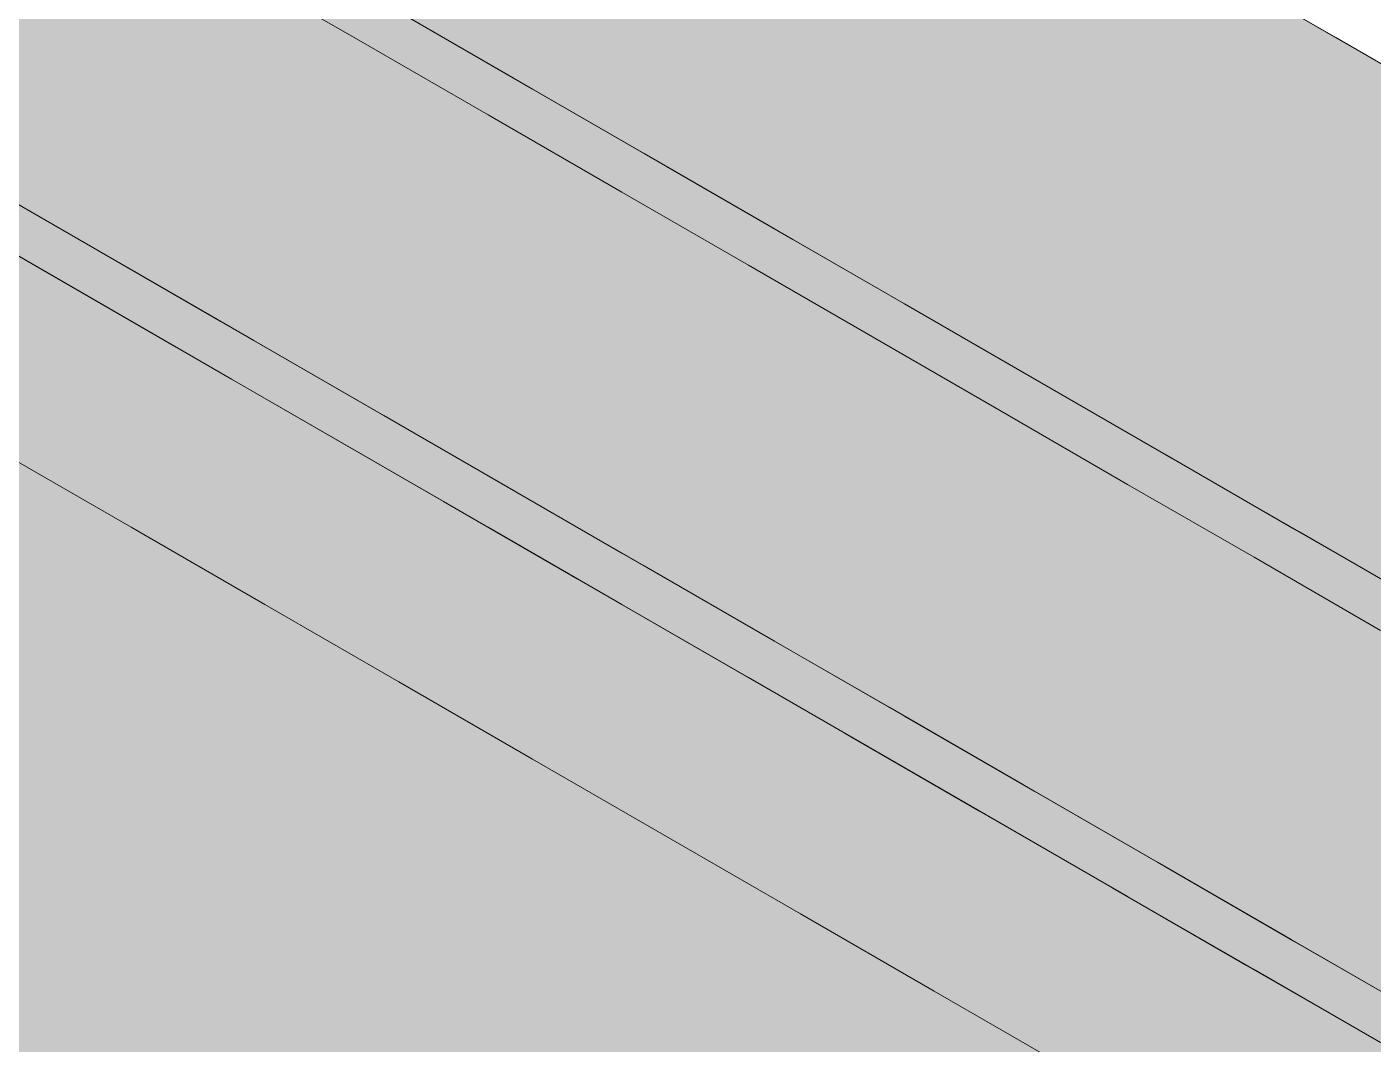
# Model space of a CAD drawing. Header units: metres. Extents: x 349122 to 349453, y 9281252 to 9281971.
# Drawn here: x 349264.2968 to 349264.558, y 9281656.6847 to 9281656.8821 of the extents above; entities that cross this region are included whole.
import ezdxf

# ---------------------------------------------------------------- set-up
doc = ezdxf.new("R2010")
doc.units = ezdxf.units.M
doc.header["$LTSCALE"] = 0.25
doc.layers.add('ISO-3D', color=7, linetype='CONTINUOUS', lineweight=13)
doc.layers.add('ISO-3D-ARISTAS', color=250, linetype='CONTINUOUS', lineweight=13)

msp = doc.modelspace()

# ---------------------------------------------------------------- linework, layer by layer
at = {"layer": 'ISO-3D', "true_color": 0x9e9d98}
for points in [[(349264.32686, 9281656.88034), (349264.30212, 9281656.89462), (349264.32686, 9281656.90929), (349264.30212, 9281656.92357)], [(349264.42088, 9281656.875), (349264.3949, 9281656.89), (349264.42088, 9281656.90167), (349264.3949, 9281656.91667)], [(349264.34078, 9281656.87458), (349264.31552, 9281656.88917), (349264.34078, 9281656.90125), (349264.31552, 9281656.91583)], [(349264.47285, 9281656.87167), (349264.44687, 9281656.88667), (349264.47285, 9281656.89833), (349264.44687, 9281656.91333)], [(349264.30212, 9281656.86568), (349264.27737, 9281656.87996), (349264.30212, 9281656.89462), (349264.27737, 9281656.90891)], [(349264.3516, 9281656.86605), (349264.32686, 9281656.88034), (349264.3516, 9281656.895), (349264.32686, 9281656.90929)], [(349264.52481, 9281656.86833), (349264.49883, 9281656.88333), (349264.52481, 9281656.895), (349264.49883, 9281656.91)], [(349264.31552, 9281656.8625), (349264.29026, 9281656.87708), (349264.31552, 9281656.88917), (349264.29026, 9281656.90375)], [(349264.36604, 9281656.86), (349264.34078, 9281656.87458), (349264.36604, 9281656.88667), (349264.34078, 9281656.90125)], [(349264.3949, 9281656.87), (349264.37325, 9281656.8825), (349264.3949, 9281656.89), (349264.37325, 9281656.9025)], [(349264.44687, 9281656.86), (349264.42088, 9281656.875), (349264.44687, 9281656.88667), (349264.42088, 9281656.90167)], [(349264.49883, 9281656.85667), (349264.47285, 9281656.87167), (349264.49883, 9281656.88333), (349264.47285, 9281656.89833)], [(349264.32686, 9281656.85139), (349264.30212, 9281656.86568), (349264.32686, 9281656.88034), (349264.30212, 9281656.89462)], [(349264.37325, 9281656.85355), (349264.3516, 9281656.86605), (349264.37325, 9281656.8825), (349264.3516, 9281656.895)], [(349264.55079, 9281656.85333), (349264.52481, 9281656.86833), (349264.55079, 9281656.88), (349264.52481, 9281656.895)], [(349264.34078, 9281656.84792), (349264.31552, 9281656.8625), (349264.34078, 9281656.87458), (349264.31552, 9281656.88917)], [(349264.42088, 9281656.855), (349264.3949, 9281656.87), (349264.42088, 9281656.875), (349264.3949, 9281656.89)], [(349264.3913, 9281656.84542), (349264.36604, 9281656.86), (349264.3913, 9281656.87208), (349264.36604, 9281656.88667)], [(349264.47285, 9281656.845), (349264.44687, 9281656.86), (349264.47285, 9281656.87167), (349264.44687, 9281656.88667)], [(349264.52481, 9281656.84167), (349264.49883, 9281656.85667), (349264.52481, 9281656.86833), (349264.49883, 9281656.88333)], [(349264.30212, 9281656.83673), (349264.27737, 9281656.85102), (349264.30212, 9281656.86568), (349264.27737, 9281656.87996)], [(349264.3516, 9281656.83711), (349264.32686, 9281656.85139), (349264.3516, 9281656.86605), (349264.32686, 9281656.88034)], [(349264.3949, 9281656.84105), (349264.37325, 9281656.85355), (349264.3949, 9281656.87), (349264.37325, 9281656.8825)], [(349264.57677, 9281656.83833), (349264.55079, 9281656.85333), (349264.57677, 9281656.865), (349264.55079, 9281656.88)], [(349264.31552, 9281656.83583), (349264.29026, 9281656.85042), (349264.31552, 9281656.8625), (349264.29026, 9281656.87708)], [(349264.44687, 9281656.84), (349264.42088, 9281656.855), (349264.44687, 9281656.86), (349264.42088, 9281656.875)], [(349264.36604, 9281656.83333), (349264.34078, 9281656.84792), (349264.36604, 9281656.86), (349264.34078, 9281656.87458)], [(349264.41655, 9281656.83083), (349264.3913, 9281656.84542), (349264.41655, 9281656.8575), (349264.3913, 9281656.87208)], [(349264.42088, 9281656.82605), (349264.3949, 9281656.84105), (349264.42088, 9281656.855), (349264.3949, 9281656.87)], [(349264.49883, 9281656.83), (349264.47285, 9281656.845), (349264.49883, 9281656.85667), (349264.47285, 9281656.87167)], [(349264.55079, 9281656.82667), (349264.52481, 9281656.84167), (349264.55079, 9281656.85333), (349264.52481, 9281656.86833)], [(349264.32686, 9281656.82244), (349264.30212, 9281656.83673), (349264.32686, 9281656.85139), (349264.30212, 9281656.86568)], [(349264.37325, 9281656.82461), (349264.3516, 9281656.83711), (349264.37325, 9281656.85355), (349264.3516, 9281656.86605)], [(349264.34078, 9281656.82125), (349264.31552, 9281656.83583), (349264.34078, 9281656.84792), (349264.31552, 9281656.8625)], [(349264.3913, 9281656.81875), (349264.36604, 9281656.83333), (349264.3913, 9281656.84542), (349264.36604, 9281656.86)], [(349264.47285, 9281656.825), (349264.44687, 9281656.84), (349264.47285, 9281656.845), (349264.44687, 9281656.86)], [(349264.44181, 9281656.81625), (349264.41655, 9281656.83083), (349264.44181, 9281656.84292), (349264.41655, 9281656.8575)], [(349264.52481, 9281656.815), (349264.49883, 9281656.83), (349264.52481, 9281656.84167), (349264.49883, 9281656.85667)], [(349264.44687, 9281656.81105), (349264.42088, 9281656.82605), (349264.44687, 9281656.84), (349264.42088, 9281656.855)], [(349264.3516, 9281656.80816), (349264.32686, 9281656.82244), (349264.3516, 9281656.83711), (349264.32686, 9281656.85139)], [(349264.3949, 9281656.81211), (349264.37325, 9281656.82461), (349264.3949, 9281656.84105), (349264.37325, 9281656.85355)], [(349264.57677, 9281656.81167), (349264.55079, 9281656.82667), (349264.57677, 9281656.83833), (349264.55079, 9281656.85333)], [(349264.30212, 9281656.80778), (349264.27737, 9281656.82207), (349264.30212, 9281656.83673), (349264.27737, 9281656.85102)], [(349264.36604, 9281656.80667), (349264.34078, 9281656.82125), (349264.36604, 9281656.83333), (349264.34078, 9281656.84792)], [(349264.41655, 9281656.80417), (349264.3913, 9281656.81875), (349264.41655, 9281656.83083), (349264.3913, 9281656.84542)], [(349264.49883, 9281656.81), (349264.47285, 9281656.825), (349264.49883, 9281656.83), (349264.47285, 9281656.845)], [(349264.42088, 9281656.79711), (349264.3949, 9281656.81211), (349264.42088, 9281656.82605), (349264.3949, 9281656.84105)], [(349264.46707, 9281656.80167), (349264.44181, 9281656.81625), (349264.46707, 9281656.82833), (349264.44181, 9281656.84292)], [(349264.55079, 9281656.8), (349264.52481, 9281656.815), (349264.55079, 9281656.82667), (349264.52481, 9281656.84167)], [(349264.47285, 9281656.79605), (349264.44687, 9281656.81105), (349264.47285, 9281656.825), (349264.44687, 9281656.84)], [(349264.32686, 9281656.7935), (349264.30212, 9281656.80778), (349264.32686, 9281656.82244), (349264.30212, 9281656.83673)], [(349264.37325, 9281656.79566), (349264.3516, 9281656.80816), (349264.37325, 9281656.82461), (349264.3516, 9281656.83711)], [(349264.3913, 9281656.79208), (349264.36604, 9281656.80667), (349264.3913, 9281656.81875), (349264.36604, 9281656.83333)], [(349264.44181, 9281656.78958), (349264.41655, 9281656.80417), (349264.44181, 9281656.81625), (349264.41655, 9281656.83083)], [(349264.49233, 9281656.78708), (349264.46707, 9281656.80167), (349264.49233, 9281656.81375), (349264.46707, 9281656.82833)], [(349264.52481, 9281656.795), (349264.49883, 9281656.81), (349264.52481, 9281656.815), (349264.49883, 9281656.83)], [(349264.44687, 9281656.78211), (349264.42088, 9281656.79711), (349264.44687, 9281656.81105), (349264.42088, 9281656.82605)], [(349264.57677, 9281656.785), (349264.55079, 9281656.8), (349264.57677, 9281656.81167), (349264.55079, 9281656.82667)], [(349264.3516, 9281656.77921), (349264.32686, 9281656.7935), (349264.3516, 9281656.80816), (349264.32686, 9281656.82244)], [(349264.3949, 9281656.78316), (349264.37325, 9281656.79566), (349264.3949, 9281656.81211), (349264.37325, 9281656.82461)], [(349264.49883, 9281656.78105), (349264.47285, 9281656.79605), (349264.49883, 9281656.81), (349264.47285, 9281656.825)], [(349264.30212, 9281656.77883), (349264.27737, 9281656.79312), (349264.30212, 9281656.80778), (349264.27737, 9281656.82207)], [(349264.41655, 9281656.7775), (349264.3913, 9281656.79208), (349264.41655, 9281656.80417), (349264.3913, 9281656.81875)], [(349264.46707, 9281656.775), (349264.44181, 9281656.78958), (349264.46707, 9281656.80167), (349264.44181, 9281656.81625)], [(349264.55079, 9281656.78), (349264.52481, 9281656.795), (349264.55079, 9281656.8), (349264.52481, 9281656.815)], [(349264.42088, 9281656.76816), (349264.3949, 9281656.78316), (349264.42088, 9281656.79711), (349264.3949, 9281656.81211)], [(349264.51759, 9281656.7725), (349264.49233, 9281656.78708), (349264.51759, 9281656.79917), (349264.49233, 9281656.81375)], [(349264.47285, 9281656.76711), (349264.44687, 9281656.78211), (349264.47285, 9281656.79605), (349264.44687, 9281656.81105)], [(349264.52481, 9281656.76605), (349264.49883, 9281656.78105), (349264.52481, 9281656.795), (349264.49883, 9281656.81)], [(349264.32686, 9281656.76455), (349264.30212, 9281656.77883), (349264.32686, 9281656.7935), (349264.30212, 9281656.80778)], [(349264.37325, 9281656.76671), (349264.3516, 9281656.77921), (349264.37325, 9281656.79566), (349264.3516, 9281656.80816)], [(349264.44181, 9281656.76292), (349264.41655, 9281656.7775), (349264.44181, 9281656.78958), (349264.41655, 9281656.80417)], [(349264.49233, 9281656.76042), (349264.46707, 9281656.775), (349264.49233, 9281656.78708), (349264.46707, 9281656.80167)], [(349264.31696, 9281656.765), (349264.29098, 9281656.78), (349264.31696, 9281656.785), (349264.29098, 9281656.8)], [(349264.54285, 9281656.75792), (349264.51759, 9281656.7725), (349264.54285, 9281656.78458), (349264.51759, 9281656.79917)], [(349264.57677, 9281656.765), (349264.55079, 9281656.78), (349264.57677, 9281656.785), (349264.55079, 9281656.8)], [(349264.44687, 9281656.75316), (349264.42088, 9281656.76816), (349264.44687, 9281656.78211), (349264.42088, 9281656.79711)], [(349264.3949, 9281656.75421), (349264.37325, 9281656.76671), (349264.3949, 9281656.78316), (349264.37325, 9281656.79566)], [(349264.49883, 9281656.75211), (349264.47285, 9281656.76711), (349264.49883, 9281656.78105), (349264.47285, 9281656.79605)], [(349264.55079, 9281656.75105), (349264.52481, 9281656.76605), (349264.55079, 9281656.78), (349264.52481, 9281656.795)], [(349264.30212, 9281656.74989), (349264.27737, 9281656.76417), (349264.30212, 9281656.77883), (349264.27737, 9281656.79312)], [(349264.3516, 9281656.75026), (349264.32686, 9281656.76455), (349264.3516, 9281656.77921), (349264.32686, 9281656.7935)], [(349264.46707, 9281656.74833), (349264.44181, 9281656.76292), (349264.46707, 9281656.775), (349264.44181, 9281656.78958)], [(349264.51759, 9281656.74583), (349264.49233, 9281656.76042), (349264.51759, 9281656.7725), (349264.49233, 9281656.78708)], [(349264.34294, 9281656.75), (349264.31696, 9281656.765), (349264.34294, 9281656.77), (349264.31696, 9281656.785)], [(349264.56811, 9281656.74333), (349264.54285, 9281656.75792), (349264.56811, 9281656.77), (349264.54285, 9281656.78458)], [(349264.42088, 9281656.73921), (349264.3949, 9281656.75421), (349264.42088, 9281656.76816), (349264.3949, 9281656.78316)], [(349264.47285, 9281656.73816), (349264.44687, 9281656.75316), (349264.47285, 9281656.76711), (349264.44687, 9281656.78211)], [(349264.52481, 9281656.73711), (349264.49883, 9281656.75211), (349264.52481, 9281656.76605), (349264.49883, 9281656.78105)], [(349264.31696, 9281656.74), (349264.29098, 9281656.755), (349264.31696, 9281656.765), (349264.29098, 9281656.78)], [(349264.32686, 9281656.7356), (349264.30212, 9281656.74989), (349264.32686, 9281656.76455), (349264.30212, 9281656.77883)], [(349264.37325, 9281656.73776), (349264.3516, 9281656.75026), (349264.37325, 9281656.76671), (349264.3516, 9281656.77921)], [(349264.57677, 9281656.73605), (349264.55079, 9281656.75105), (349264.57677, 9281656.765), (349264.55079, 9281656.78)], [(349264.49233, 9281656.73375), (349264.46707, 9281656.74833), (349264.49233, 9281656.76042), (349264.46707, 9281656.775)], [(349264.54285, 9281656.73125), (349264.51759, 9281656.74583), (349264.54285, 9281656.75792), (349264.51759, 9281656.7725)], [(349264.36892, 9281656.735), (349264.34294, 9281656.75), (349264.36892, 9281656.755), (349264.34294, 9281656.77)], [(349264.44687, 9281656.72421), (349264.42088, 9281656.73921), (349264.44687, 9281656.75316), (349264.42088, 9281656.76816)], [(349264.34294, 9281656.725), (349264.31696, 9281656.74), (349264.34294, 9281656.75), (349264.31696, 9281656.765)], [(349264.3949, 9281656.72526), (349264.37325, 9281656.73776), (349264.3949, 9281656.75421), (349264.37325, 9281656.76671)], [(349264.49883, 9281656.72316), (349264.47285, 9281656.73816), (349264.49883, 9281656.75211), (349264.47285, 9281656.76711)], [(349264.55079, 9281656.72211), (349264.52481, 9281656.73711), (349264.55079, 9281656.75105), (349264.52481, 9281656.76605)], [(349264.30212, 9281656.72094), (349264.27737, 9281656.73523), (349264.30212, 9281656.74989), (349264.27737, 9281656.76417)], [(349264.3516, 9281656.72132), (349264.32686, 9281656.7356), (349264.3516, 9281656.75026), (349264.32686, 9281656.76455)], [(349264.51759, 9281656.71917), (349264.49233, 9281656.73375), (349264.51759, 9281656.74583), (349264.49233, 9281656.76042)], [(349264.56811, 9281656.71667), (349264.54285, 9281656.73125), (349264.56811, 9281656.74333), (349264.54285, 9281656.75792)], [(349264.31696, 9281656.715), (349264.29098, 9281656.73), (349264.31696, 9281656.74), (349264.29098, 9281656.755)], [(349264.3949, 9281656.72), (349264.36892, 9281656.735), (349264.3949, 9281656.74), (349264.36892, 9281656.755)], [(349264.42088, 9281656.71026), (349264.3949, 9281656.72526), (349264.42088, 9281656.73921), (349264.3949, 9281656.75421)], [(349264.47285, 9281656.70921), (349264.44687, 9281656.72421), (349264.47285, 9281656.73816), (349264.44687, 9281656.75316)], [(349264.52481, 9281656.70816), (349264.49883, 9281656.72316), (349264.52481, 9281656.73711), (349264.49883, 9281656.75211)], [(349264.32686, 9281656.70665), (349264.30212, 9281656.72094), (349264.32686, 9281656.7356), (349264.30212, 9281656.74989)], [(349264.36892, 9281656.71), (349264.34294, 9281656.725), (349264.36892, 9281656.735), (349264.34294, 9281656.75)], [(349264.37325, 9281656.70882), (349264.3516, 9281656.72132), (349264.37325, 9281656.73776), (349264.3516, 9281656.75026)], [(349264.57677, 9281656.70711), (349264.55079, 9281656.72211), (349264.57677, 9281656.73605), (349264.55079, 9281656.75105)], [(349264.54285, 9281656.70458), (349264.51759, 9281656.71917), (349264.54285, 9281656.73125), (349264.51759, 9281656.74583)], [(349264.34294, 9281656.7), (349264.31696, 9281656.715), (349264.34294, 9281656.725), (349264.31696, 9281656.74)], [(349264.42088, 9281656.705), (349264.3949, 9281656.72), (349264.42088, 9281656.725), (349264.3949, 9281656.74)], [(349264.44687, 9281656.69526), (349264.42088, 9281656.71026), (349264.44687, 9281656.72421), (349264.42088, 9281656.73921)], [(349264.3949, 9281656.69632), (349264.37325, 9281656.70882), (349264.3949, 9281656.72526), (349264.37325, 9281656.73776)], [(349264.49883, 9281656.69421), (349264.47285, 9281656.70921), (349264.49883, 9281656.72316), (349264.47285, 9281656.73816)], [(349264.55079, 9281656.69316), (349264.52481, 9281656.70816), (349264.55079, 9281656.72211), (349264.52481, 9281656.73711)], [(349264.30212, 9281656.69199), (349264.27737, 9281656.70628), (349264.30212, 9281656.72094), (349264.27737, 9281656.73523)], [(349264.3516, 9281656.69237), (349264.32686, 9281656.70665), (349264.3516, 9281656.72132), (349264.32686, 9281656.7356)], [(349264.3949, 9281656.695), (349264.36892, 9281656.71), (349264.3949, 9281656.72), (349264.36892, 9281656.735)], [(349264.56811, 9281656.69), (349264.54285, 9281656.70458), (349264.56811, 9281656.71667), (349264.54285, 9281656.73125)], [(349264.31696, 9281656.69), (349264.29098, 9281656.705), (349264.31696, 9281656.715), (349264.29098, 9281656.73)], [(349264.36892, 9281656.685), (349264.34294, 9281656.7), (349264.36892, 9281656.71), (349264.34294, 9281656.725)], [(349264.42088, 9281656.68132), (349264.3949, 9281656.69632), (349264.42088, 9281656.71026), (349264.3949, 9281656.72526)], [(349264.44687, 9281656.69), (349264.42088, 9281656.705), (349264.44687, 9281656.71), (349264.42088, 9281656.725)], [(349264.47285, 9281656.68026), (349264.44687, 9281656.69526), (349264.47285, 9281656.70921), (349264.44687, 9281656.72421)], [(349264.52481, 9281656.67921), (349264.49883, 9281656.69421), (349264.52481, 9281656.70816), (349264.49883, 9281656.72316)], [(349264.32686, 9281656.67771), (349264.30212, 9281656.69199), (349264.32686, 9281656.70665), (349264.30212, 9281656.72094)], [(349264.37325, 9281656.67987), (349264.3516, 9281656.69237), (349264.37325, 9281656.70882), (349264.3516, 9281656.72132)], [(349264.57677, 9281656.67816), (349264.55079, 9281656.69316), (349264.57677, 9281656.70711), (349264.55079, 9281656.72211)], [(349264.42088, 9281656.68), (349264.3949, 9281656.695), (349264.42088, 9281656.705), (349264.3949, 9281656.72)], [(349264.34294, 9281656.675), (349264.31696, 9281656.69), (349264.34294, 9281656.7), (349264.31696, 9281656.715)], [(349264.44687, 9281656.66632), (349264.42088, 9281656.68132), (349264.44687, 9281656.69526), (349264.42088, 9281656.71026)], [(349264.3949, 9281656.67), (349264.36892, 9281656.685), (349264.3949, 9281656.695), (349264.36892, 9281656.71)], [(349264.3949, 9281656.66737), (349264.37325, 9281656.67987), (349264.3949, 9281656.69632), (349264.37325, 9281656.70882)], [(349264.47285, 9281656.675), (349264.44687, 9281656.69), (349264.47285, 9281656.695), (349264.44687, 9281656.71)], [(349264.49883, 9281656.66526), (349264.47285, 9281656.68026), (349264.49883, 9281656.69421), (349264.47285, 9281656.70921)], [(349264.55079, 9281656.66421), (349264.52481, 9281656.67921), (349264.55079, 9281656.69316), (349264.52481, 9281656.70816)], [(349264.30212, 9281656.66305), (349264.27737, 9281656.67733), (349264.30212, 9281656.69199), (349264.27737, 9281656.70628)], [(349264.31696, 9281656.665), (349264.29098, 9281656.68), (349264.31696, 9281656.69), (349264.29098, 9281656.705)], [(349264.3516, 9281656.66342), (349264.32686, 9281656.67771), (349264.3516, 9281656.69237), (349264.32686, 9281656.70665)], [(349264.44687, 9281656.665), (349264.42088, 9281656.68), (349264.44687, 9281656.69), (349264.42088, 9281656.705)], [(349264.36892, 9281656.66), (349264.34294, 9281656.675), (349264.36892, 9281656.685), (349264.34294, 9281656.7)], [(349264.42088, 9281656.65237), (349264.3949, 9281656.66737), (349264.42088, 9281656.68132), (349264.3949, 9281656.69632)], [(349264.42088, 9281656.655), (349264.3949, 9281656.67), (349264.42088, 9281656.68), (349264.3949, 9281656.695)], [(349264.47285, 9281656.65132), (349264.44687, 9281656.66632), (349264.47285, 9281656.68026), (349264.44687, 9281656.69526)], [(349264.49883, 9281656.66), (349264.47285, 9281656.675), (349264.49883, 9281656.68), (349264.47285, 9281656.695)], [(349264.32686, 9281656.64876), (349264.30212, 9281656.66305), (349264.32686, 9281656.67771), (349264.30212, 9281656.69199)], [(349264.37325, 9281656.65092), (349264.3516, 9281656.66342), (349264.37325, 9281656.67987), (349264.3516, 9281656.69237)], [(349264.52481, 9281656.65026), (349264.49883, 9281656.66526), (349264.52481, 9281656.67921), (349264.49883, 9281656.69421)], [(349264.57677, 9281656.64921), (349264.55079, 9281656.66421), (349264.57677, 9281656.67816), (349264.55079, 9281656.69316)], [(349264.34294, 9281656.65), (349264.31696, 9281656.665), (349264.34294, 9281656.675), (349264.31696, 9281656.69)], [(349264.47285, 9281656.65), (349264.44687, 9281656.665), (349264.47285, 9281656.675), (349264.44687, 9281656.69)], [(349264.3949, 9281656.645), (349264.36892, 9281656.66), (349264.3949, 9281656.67), (349264.36892, 9281656.685)]]:
    msp.add_solid(points, dxfattribs=at)
at = {"layer": 'ISO-3D', "true_color": 0x8e8d88}
for points in [[(349264.31263, 9281656.8775), (349264.28882, 9281656.89125), (349264.31263, 9281656.9075), (349264.28882, 9281656.92125)], [(349264.33645, 9281656.86375), (349264.31263, 9281656.8775), (349264.33645, 9281656.89375), (349264.31263, 9281656.9075)], [(349264.36026, 9281656.85), (349264.33645, 9281656.86375), (349264.36026, 9281656.88), (349264.33645, 9281656.89375)], [(349264.31263, 9281656.8525), (349264.28882, 9281656.86625), (349264.31263, 9281656.8775), (349264.28882, 9281656.89125)], [(349264.38624, 9281656.835), (349264.36026, 9281656.85), (349264.38624, 9281656.865), (349264.36026, 9281656.88)], [(349264.33645, 9281656.83875), (349264.31263, 9281656.8525), (349264.33645, 9281656.86375), (349264.31263, 9281656.8775)], [(349264.31263, 9281656.8275), (349264.28882, 9281656.84125), (349264.31263, 9281656.8525), (349264.28882, 9281656.86625)], [(349264.41222, 9281656.82), (349264.38624, 9281656.835), (349264.41222, 9281656.85), (349264.38624, 9281656.865)], [(349264.36026, 9281656.825), (349264.33645, 9281656.83875), (349264.36026, 9281656.85), (349264.33645, 9281656.86375)], [(349264.33645, 9281656.81375), (349264.31263, 9281656.8275), (349264.33645, 9281656.83875), (349264.31263, 9281656.8525)], [(349264.38624, 9281656.81), (349264.36026, 9281656.825), (349264.38624, 9281656.835), (349264.36026, 9281656.85)], [(349264.43676, 9281656.80583), (349264.41222, 9281656.82), (349264.43676, 9281656.83583), (349264.41222, 9281656.85)], [(349264.36026, 9281656.8), (349264.33645, 9281656.81375), (349264.36026, 9281656.825), (349264.33645, 9281656.83875)], [(349264.4613, 9281656.79167), (349264.43676, 9281656.80583), (349264.4613, 9281656.82167), (349264.43676, 9281656.83583)], [(349264.41222, 9281656.795), (349264.38624, 9281656.81), (349264.41222, 9281656.82), (349264.38624, 9281656.835)], [(349264.38624, 9281656.785), (349264.36026, 9281656.8), (349264.38624, 9281656.81), (349264.36026, 9281656.825)], [(349264.43676, 9281656.78083), (349264.41222, 9281656.795), (349264.43676, 9281656.80583), (349264.41222, 9281656.82)], [(349264.48584, 9281656.7775), (349264.4613, 9281656.79167), (349264.48584, 9281656.8075), (349264.4613, 9281656.82167)], [(349264.41222, 9281656.77), (349264.38624, 9281656.785), (349264.41222, 9281656.795), (349264.38624, 9281656.81)], [(349264.51037, 9281656.76333), (349264.48584, 9281656.7775), (349264.51037, 9281656.79333), (349264.48584, 9281656.8075)], [(349264.4613, 9281656.76667), (349264.43676, 9281656.78083), (349264.4613, 9281656.79167), (349264.43676, 9281656.80583)], [(349264.43676, 9281656.75583), (349264.41222, 9281656.77), (349264.43676, 9281656.78083), (349264.41222, 9281656.795)], [(349264.48584, 9281656.7525), (349264.4613, 9281656.76667), (349264.48584, 9281656.7775), (349264.4613, 9281656.79167)], [(349264.53491, 9281656.74917), (349264.51037, 9281656.76333), (349264.53491, 9281656.77917), (349264.51037, 9281656.79333)], [(349264.4613, 9281656.74167), (349264.43676, 9281656.75583), (349264.4613, 9281656.76667), (349264.43676, 9281656.78083)], [(349264.55945, 9281656.735), (349264.53491, 9281656.74917), (349264.55945, 9281656.765), (349264.53491, 9281656.77917)], [(349264.51037, 9281656.73833), (349264.48584, 9281656.7525), (349264.51037, 9281656.76333), (349264.48584, 9281656.7775)], [(349264.48584, 9281656.7275), (349264.4613, 9281656.74167), (349264.48584, 9281656.7525), (349264.4613, 9281656.76667)], [(349264.53491, 9281656.72417), (349264.51037, 9281656.73833), (349264.53491, 9281656.74917), (349264.51037, 9281656.76333)], [(349264.51037, 9281656.71333), (349264.48584, 9281656.7275), (349264.51037, 9281656.73833), (349264.48584, 9281656.7525)], [(349264.55945, 9281656.71), (349264.53491, 9281656.72417), (349264.55945, 9281656.735), (349264.53491, 9281656.74917)], [(349264.53491, 9281656.69917), (349264.51037, 9281656.71333), (349264.53491, 9281656.72417), (349264.51037, 9281656.73833)], [(349264.55945, 9281656.685), (349264.53491, 9281656.69917), (349264.55945, 9281656.71), (349264.53491, 9281656.72417)]]:
    msp.add_solid(points, dxfattribs=at)
at = {"layer": 'ISO-3D', "true_color": 0x9e9c96}
for points in [[(349264.33645, 9281656.89375), (349264.31287, 9281656.88014), (349264.31263, 9281656.9075), (349264.28906, 9281656.89389)], [(349264.31287, 9281656.88014), (349264.2893, 9281656.86653), (349264.28906, 9281656.89389), (349264.26548, 9281656.88028)], [(349264.36026, 9281656.88), (349264.33669, 9281656.86639), (349264.33645, 9281656.89375), (349264.31287, 9281656.88014)], [(349264.33669, 9281656.86639), (349264.31311, 9281656.85278), (349264.31287, 9281656.88014), (349264.2893, 9281656.86653)], [(349264.38624, 9281656.865), (349264.36267, 9281656.85139), (349264.36026, 9281656.88), (349264.33669, 9281656.86639)], [(349264.31311, 9281656.85278), (349264.28954, 9281656.83917), (349264.2893, 9281656.86653), (349264.26572, 9281656.85292)], [(349264.36267, 9281656.85139), (349264.33909, 9281656.83778), (349264.33669, 9281656.86639), (349264.31311, 9281656.85278)], [(349264.41222, 9281656.85), (349264.38865, 9281656.83639), (349264.38624, 9281656.865), (349264.36267, 9281656.85139)], [(349264.33909, 9281656.83778), (349264.31552, 9281656.82417), (349264.31311, 9281656.85278), (349264.28954, 9281656.83917)], [(349264.38865, 9281656.83639), (349264.36507, 9281656.82278), (349264.36267, 9281656.85139), (349264.33909, 9281656.83778)], [(349264.43676, 9281656.83583), (349264.41319, 9281656.82222), (349264.41222, 9281656.85), (349264.38865, 9281656.83639)], [(349264.31552, 9281656.82417), (349264.29194, 9281656.81056), (349264.28954, 9281656.83917), (349264.26596, 9281656.82556)], [(349264.36507, 9281656.82278), (349264.3415, 9281656.80917), (349264.33909, 9281656.83778), (349264.31552, 9281656.82417)], [(349264.41319, 9281656.82222), (349264.38961, 9281656.80861), (349264.38865, 9281656.83639), (349264.36507, 9281656.82278)], [(349264.4613, 9281656.82167), (349264.43772, 9281656.80806), (349264.43676, 9281656.83583), (349264.41319, 9281656.82222)], [(349264.3415, 9281656.80917), (349264.31792, 9281656.79556), (349264.31552, 9281656.82417), (349264.29194, 9281656.81056)], [(349264.38961, 9281656.80861), (349264.36604, 9281656.795), (349264.36507, 9281656.82278), (349264.3415, 9281656.80917)], [(349264.43772, 9281656.80806), (349264.41415, 9281656.79444), (349264.41319, 9281656.82222), (349264.38961, 9281656.80861)], [(349264.48584, 9281656.8075), (349264.46226, 9281656.79389), (349264.4613, 9281656.82167), (349264.43772, 9281656.80806)], [(349264.31792, 9281656.79556), (349264.29435, 9281656.78194), (349264.29194, 9281656.81056), (349264.26837, 9281656.79694)], [(349264.36604, 9281656.795), (349264.34246, 9281656.78139), (349264.3415, 9281656.80917), (349264.31792, 9281656.79556)], [(349264.41415, 9281656.79444), (349264.39057, 9281656.78083), (349264.38961, 9281656.80861), (349264.36604, 9281656.795)], [(349264.46226, 9281656.79389), (349264.43869, 9281656.78028), (349264.43772, 9281656.80806), (349264.41415, 9281656.79444)], [(349264.51037, 9281656.79333), (349264.4868, 9281656.77972), (349264.48584, 9281656.8075), (349264.46226, 9281656.79389)], [(349264.31696, 9281656.785), (349264.29098, 9281656.77), (349264.29098, 9281656.8), (349264.265, 9281656.785)], [(349264.34246, 9281656.78139), (349264.31889, 9281656.76778), (349264.31792, 9281656.79556), (349264.29435, 9281656.78194)], [(349264.39057, 9281656.78083), (349264.367, 9281656.76722), (349264.36604, 9281656.795), (349264.34246, 9281656.78139)], [(349264.43869, 9281656.78028), (349264.41511, 9281656.76667), (349264.41415, 9281656.79444), (349264.39057, 9281656.78083)], [(349264.4868, 9281656.77972), (349264.46322, 9281656.76611), (349264.46226, 9281656.79389), (349264.43869, 9281656.78028)], [(349264.53491, 9281656.77917), (349264.51134, 9281656.76556), (349264.51037, 9281656.79333), (349264.4868, 9281656.77972)], [(349264.34294, 9281656.77), (349264.31696, 9281656.755), (349264.31696, 9281656.785), (349264.29098, 9281656.77)], [(349264.31889, 9281656.76778), (349264.29531, 9281656.75417), (349264.29435, 9281656.78194), (349264.27077, 9281656.76833)], [(349264.367, 9281656.76722), (349264.34342, 9281656.75361), (349264.34246, 9281656.78139), (349264.31889, 9281656.76778)], [(349264.41511, 9281656.76667), (349264.39154, 9281656.75306), (349264.39057, 9281656.78083), (349264.367, 9281656.76722)], [(349264.46322, 9281656.76611), (349264.43965, 9281656.7525), (349264.43869, 9281656.78028), (349264.41511, 9281656.76667)], [(349264.51134, 9281656.76556), (349264.48776, 9281656.75194), (349264.4868, 9281656.77972), (349264.46322, 9281656.76611)], [(349264.55945, 9281656.765), (349264.53587, 9281656.75139), (349264.53491, 9281656.77917), (349264.51134, 9281656.76556)], [(349264.31696, 9281656.755), (349264.29098, 9281656.74), (349264.29098, 9281656.77), (349264.265, 9281656.755)], [(349264.34342, 9281656.75361), (349264.31985, 9281656.74), (349264.31889, 9281656.76778), (349264.29531, 9281656.75417)], [(349264.36892, 9281656.755), (349264.34294, 9281656.74), (349264.34294, 9281656.77), (349264.31696, 9281656.755)], [(349264.39154, 9281656.75306), (349264.36796, 9281656.73944), (349264.367, 9281656.76722), (349264.34342, 9281656.75361)], [(349264.43965, 9281656.7525), (349264.41607, 9281656.73889), (349264.41511, 9281656.76667), (349264.39154, 9281656.75306)], [(349264.48776, 9281656.75194), (349264.46419, 9281656.73833), (349264.46322, 9281656.76611), (349264.43965, 9281656.7525)], [(349264.53587, 9281656.75139), (349264.5123, 9281656.73778), (349264.51134, 9281656.76556), (349264.48776, 9281656.75194)], [(349264.58399, 9281656.75083), (349264.56041, 9281656.73722), (349264.55945, 9281656.765), (349264.53587, 9281656.75139)], [(349264.34294, 9281656.74), (349264.31696, 9281656.725), (349264.31696, 9281656.755), (349264.29098, 9281656.74)], [(349264.3949, 9281656.74), (349264.36892, 9281656.725), (349264.36892, 9281656.755), (349264.34294, 9281656.74)], [(349264.31985, 9281656.74), (349264.29627, 9281656.72639), (349264.29531, 9281656.75417), (349264.27174, 9281656.74056)], [(349264.36796, 9281656.73944), (349264.34439, 9281656.72583), (349264.34342, 9281656.75361), (349264.31985, 9281656.74)], [(349264.41607, 9281656.73889), (349264.3925, 9281656.72528), (349264.39154, 9281656.75306), (349264.36796, 9281656.73944)], [(349264.46419, 9281656.73833), (349264.44061, 9281656.72472), (349264.43965, 9281656.7525), (349264.41607, 9281656.73889)], [(349264.5123, 9281656.73778), (349264.48872, 9281656.72417), (349264.48776, 9281656.75194), (349264.46419, 9281656.73833)], [(349264.56041, 9281656.73722), (349264.53684, 9281656.72361), (349264.53587, 9281656.75139), (349264.5123, 9281656.73778)], [(349264.31696, 9281656.725), (349264.29098, 9281656.71), (349264.29098, 9281656.74), (349264.265, 9281656.725)], [(349264.34439, 9281656.72583), (349264.32081, 9281656.71222), (349264.31985, 9281656.74), (349264.29627, 9281656.72639)], [(349264.36892, 9281656.725), (349264.34294, 9281656.71), (349264.34294, 9281656.74), (349264.31696, 9281656.725)], [(349264.3925, 9281656.72528), (349264.36892, 9281656.71167), (349264.36796, 9281656.73944), (349264.34439, 9281656.72583)], [(349264.42088, 9281656.725), (349264.3949, 9281656.71), (349264.3949, 9281656.74), (349264.36892, 9281656.725)], [(349264.44061, 9281656.72472), (349264.41704, 9281656.71111), (349264.41607, 9281656.73889), (349264.3925, 9281656.72528)], [(349264.48872, 9281656.72417), (349264.46515, 9281656.71056), (349264.46419, 9281656.73833), (349264.44061, 9281656.72472)], [(349264.53684, 9281656.72361), (349264.51326, 9281656.71), (349264.5123, 9281656.73778), (349264.48872, 9281656.72417)], [(349264.58495, 9281656.72306), (349264.56137, 9281656.70944), (349264.56041, 9281656.73722), (349264.53684, 9281656.72361)], [(349264.32081, 9281656.71222), (349264.29724, 9281656.69861), (349264.29627, 9281656.72639), (349264.2727, 9281656.71278)], [(349264.36892, 9281656.71167), (349264.34535, 9281656.69806), (349264.34439, 9281656.72583), (349264.32081, 9281656.71222)], [(349264.34294, 9281656.71), (349264.31696, 9281656.695), (349264.31696, 9281656.725), (349264.29098, 9281656.71)], [(349264.3949, 9281656.71), (349264.36892, 9281656.695), (349264.36892, 9281656.725), (349264.34294, 9281656.71)], [(349264.41704, 9281656.71111), (349264.39346, 9281656.6975), (349264.3925, 9281656.72528), (349264.36892, 9281656.71167)], [(349264.44687, 9281656.71), (349264.42088, 9281656.695), (349264.42088, 9281656.725), (349264.3949, 9281656.71)], [(349264.46515, 9281656.71056), (349264.44157, 9281656.69694), (349264.44061, 9281656.72472), (349264.41704, 9281656.71111)], [(349264.51326, 9281656.71), (349264.48969, 9281656.69639), (349264.48872, 9281656.72417), (349264.46515, 9281656.71056)], [(349264.56137, 9281656.70944), (349264.5378, 9281656.69583), (349264.53684, 9281656.72361), (349264.51326, 9281656.71)], [(349264.29724, 9281656.69861), (349264.27366, 9281656.685), (349264.2727, 9281656.71278), (349264.24912, 9281656.69917)], [(349264.34535, 9281656.69806), (349264.32177, 9281656.68444), (349264.32081, 9281656.71222), (349264.29724, 9281656.69861)], [(349264.39346, 9281656.6975), (349264.36989, 9281656.68389), (349264.36892, 9281656.71167), (349264.34535, 9281656.69806)], [(349264.44157, 9281656.69694), (349264.418, 9281656.68333), (349264.41704, 9281656.71111), (349264.39346, 9281656.6975)], [(349264.48969, 9281656.69639), (349264.46611, 9281656.68278), (349264.46515, 9281656.71056), (349264.44157, 9281656.69694)], [(349264.31696, 9281656.695), (349264.29098, 9281656.68), (349264.29098, 9281656.71), (349264.265, 9281656.695)], [(349264.36892, 9281656.695), (349264.34294, 9281656.68), (349264.34294, 9281656.71), (349264.31696, 9281656.695)], [(349264.42088, 9281656.695), (349264.3949, 9281656.68), (349264.3949, 9281656.71), (349264.36892, 9281656.695)], [(349264.47285, 9281656.695), (349264.44687, 9281656.68), (349264.44687, 9281656.71), (349264.42088, 9281656.695)], [(349264.5378, 9281656.69583), (349264.51422, 9281656.68222), (349264.51326, 9281656.71), (349264.48969, 9281656.69639)], [(349264.58591, 9281656.69528), (349264.56234, 9281656.68167), (349264.56137, 9281656.70944), (349264.5378, 9281656.69583)], [(349264.32177, 9281656.68444), (349264.2982, 9281656.67083), (349264.29724, 9281656.69861), (349264.27366, 9281656.685)], [(349264.36989, 9281656.68389), (349264.34631, 9281656.67028), (349264.34535, 9281656.69806), (349264.32177, 9281656.68444)], [(349264.418, 9281656.68333), (349264.39442, 9281656.66972), (349264.39346, 9281656.6975), (349264.36989, 9281656.68389)], [(349264.34294, 9281656.68), (349264.31696, 9281656.665), (349264.31696, 9281656.695), (349264.29098, 9281656.68)], [(349264.3949, 9281656.68), (349264.36892, 9281656.665), (349264.36892, 9281656.695), (349264.34294, 9281656.68)], [(349264.44687, 9281656.68), (349264.42088, 9281656.665), (349264.42088, 9281656.695), (349264.3949, 9281656.68)], [(349264.46611, 9281656.68278), (349264.44254, 9281656.66917), (349264.44157, 9281656.69694), (349264.418, 9281656.68333)], [(349264.49883, 9281656.68), (349264.47285, 9281656.665), (349264.47285, 9281656.695), (349264.44687, 9281656.68)], [(349264.51422, 9281656.68222), (349264.49065, 9281656.66861), (349264.48969, 9281656.69639), (349264.46611, 9281656.68278)], [(349264.56234, 9281656.68167), (349264.53876, 9281656.66806), (349264.5378, 9281656.69583), (349264.51422, 9281656.68222)], [(349264.2982, 9281656.67083), (349264.27469, 9281656.65726), (349264.27366, 9281656.685), (349264.25015, 9281656.67143)]]:
    msp.add_solid(points, dxfattribs=at)
at = {"layer": 'ISO-3D', "true_color": 0xb0aea8}
for points in [[(349264.48584, 9281656.8925), (349264.46419, 9281656.88), (349264.45986, 9281656.9075), (349264.43821, 9281656.895)], [(349264.53202, 9281656.89083), (349264.51037, 9281656.87833), (349264.50749, 9281656.905), (349264.48584, 9281656.8925)], [(349264.41655, 9281656.8825), (349264.3949, 9281656.87), (349264.39057, 9281656.8975), (349264.36892, 9281656.885)], [(349264.46419, 9281656.88), (349264.44254, 9281656.8675), (349264.43821, 9281656.895), (349264.41655, 9281656.8825)], [(349264.51037, 9281656.87833), (349264.48872, 9281656.86583), (349264.48584, 9281656.8925), (349264.46419, 9281656.88)], [(349264.55656, 9281656.87667), (349264.53491, 9281656.86417), (349264.53202, 9281656.89083), (349264.51037, 9281656.87833)], [(349264.44254, 9281656.8675), (349264.42088, 9281656.855), (349264.41655, 9281656.8825), (349264.3949, 9281656.87)], [(349264.48872, 9281656.86583), (349264.46707, 9281656.85333), (349264.46419, 9281656.88), (349264.44254, 9281656.8675)], [(349264.53491, 9281656.86417), (349264.51326, 9281656.85167), (349264.51037, 9281656.87833), (349264.48872, 9281656.86583)], [(349264.5811, 9281656.8625), (349264.55945, 9281656.85), (349264.55656, 9281656.87667), (349264.53491, 9281656.86417)], [(349264.46707, 9281656.85333), (349264.44542, 9281656.84083), (349264.44254, 9281656.8675), (349264.42088, 9281656.855)], [(349264.51326, 9281656.85167), (349264.49161, 9281656.83917), (349264.48872, 9281656.86583), (349264.46707, 9281656.85333)], [(349264.55945, 9281656.85), (349264.5378, 9281656.8375), (349264.53491, 9281656.86417), (349264.51326, 9281656.85167)], [(349264.49161, 9281656.83917), (349264.46996, 9281656.82667), (349264.46707, 9281656.85333), (349264.44542, 9281656.84083)], [(349264.5378, 9281656.8375), (349264.51615, 9281656.825), (349264.51326, 9281656.85167), (349264.49161, 9281656.83917)], [(349264.3083, 9281656.84), (349264.29964, 9281656.835), (349264.29098, 9281656.85), (349264.28232, 9281656.845)], [(349264.58399, 9281656.83583), (349264.56234, 9281656.82333), (349264.55945, 9281656.85), (349264.5378, 9281656.8375)], [(349264.33428, 9281656.825), (349264.32562, 9281656.82), (349264.3083, 9281656.84), (349264.29964, 9281656.835)], [(349264.51615, 9281656.825), (349264.4945, 9281656.8125), (349264.49161, 9281656.83917), (349264.46996, 9281656.82667)], [(349264.56234, 9281656.82333), (349264.54068, 9281656.81083), (349264.5378, 9281656.8375), (349264.51615, 9281656.825)], [(349264.36026, 9281656.81), (349264.3516, 9281656.805), (349264.33428, 9281656.825), (349264.32562, 9281656.82)], [(349264.54068, 9281656.81083), (349264.51903, 9281656.79833), (349264.51615, 9281656.825), (349264.4945, 9281656.8125)], [(349264.58687, 9281656.80917), (349264.56522, 9281656.79667), (349264.56234, 9281656.82333), (349264.54068, 9281656.81083)], [(349264.38624, 9281656.795), (349264.37758, 9281656.79), (349264.36026, 9281656.81), (349264.3516, 9281656.805)], [(349264.56522, 9281656.79667), (349264.54357, 9281656.78417), (349264.54068, 9281656.81083), (349264.51903, 9281656.79833)], [(349264.58976, 9281656.7825), (349264.56811, 9281656.77), (349264.56522, 9281656.79667), (349264.54357, 9281656.78417)], [(349264.41222, 9281656.78), (349264.40356, 9281656.775), (349264.38624, 9281656.795), (349264.37758, 9281656.79)], [(349264.43821, 9281656.765), (349264.42954, 9281656.76), (349264.41222, 9281656.78), (349264.40356, 9281656.775)], [(349264.46419, 9281656.75), (349264.45553, 9281656.745), (349264.43821, 9281656.765), (349264.42954, 9281656.76)], [(349264.49017, 9281656.735), (349264.48151, 9281656.73), (349264.46419, 9281656.75), (349264.45553, 9281656.745)], [(349264.51615, 9281656.72), (349264.50749, 9281656.715), (349264.49017, 9281656.735), (349264.48151, 9281656.73)], [(349264.54213, 9281656.705), (349264.53347, 9281656.7), (349264.51615, 9281656.72), (349264.50749, 9281656.715)], [(349264.56811, 9281656.69), (349264.55945, 9281656.685), (349264.54213, 9281656.705), (349264.53347, 9281656.7)]]:
    msp.add_solid(points, dxfattribs=at)
at = {"layer": 'ISO-3D-ARISTAS', "color": 250}
for p, q in [((349264.33645, 9281656.89375), (349264.36026, 9281656.88)), ((349264.33645, 9281656.89375), (349264.36026, 9281656.88)), ((349264.52481, 9281656.895), (349264.55079, 9281656.88)), ((349264.53202, 9281656.89083), (349264.55656, 9281656.87667)), ((349264.36604, 9281656.88667), (349264.3913, 9281656.87208)), ((349264.3949, 9281656.87), (349264.36892, 9281656.885)), ((349264.36026, 9281656.88), (349264.38624, 9281656.865)), ((349264.36026, 9281656.88), (349264.38624, 9281656.865)), ((349264.55079, 9281656.88), (349264.57677, 9281656.865)), ((349264.55656, 9281656.87667), (349264.5811, 9281656.8625)), ((349264.3913, 9281656.87208), (349264.41655, 9281656.8575)), ((349264.42088, 9281656.855), (349264.3949, 9281656.87)), ((349264.38624, 9281656.865), (349264.41222, 9281656.85)), ((349264.38624, 9281656.865), (349264.41222, 9281656.85)), ((349264.41655, 9281656.8575), (349264.44181, 9281656.84292)), ((349264.44542, 9281656.84083), (349264.42088, 9281656.855)), ((349264.31552, 9281656.83583), (349264.29026, 9281656.85042)), ((349264.29098, 9281656.85), (349264.3083, 9281656.84)), ((349264.41222, 9281656.85), (349264.43676, 9281656.83583)), ((349264.41222, 9281656.85), (349264.43676, 9281656.83583)), ((349264.29964, 9281656.835), (349264.28232, 9281656.845)), ((349264.31263, 9281656.8275), (349264.28882, 9281656.84125)), ((349264.44181, 9281656.84292), (349264.46707, 9281656.82833)), ((349264.46996, 9281656.82667), (349264.44542, 9281656.84083)), ((349264.3083, 9281656.84), (349264.33428, 9281656.825)), ((349264.34078, 9281656.82125), (349264.31552, 9281656.83583)), ((349264.43676, 9281656.83583), (349264.4613, 9281656.82167)), ((349264.43676, 9281656.83583), (349264.4613, 9281656.82167)), ((349264.32562, 9281656.82), (349264.29964, 9281656.835)), ((349264.46707, 9281656.82833), (349264.49233, 9281656.81375)), ((349264.33645, 9281656.81375), (349264.31263, 9281656.8275)), ((349264.4945, 9281656.8125), (349264.46996, 9281656.82667)), ((349264.33428, 9281656.825), (349264.36026, 9281656.81)), ((349264.3516, 9281656.805), (349264.32562, 9281656.82)), ((349264.36604, 9281656.80667), (349264.34078, 9281656.82125)), ((349264.4613, 9281656.82167), (349264.48584, 9281656.8075)), ((349264.4613, 9281656.82167), (349264.48584, 9281656.8075)), ((349264.36026, 9281656.8), (349264.33645, 9281656.81375)), ((349264.49233, 9281656.81375), (349264.51759, 9281656.79917)), ((349264.51903, 9281656.79833), (349264.4945, 9281656.8125)), ((349264.36026, 9281656.81), (349264.38624, 9281656.795)), ((349264.48584, 9281656.8075), (349264.51037, 9281656.79333)), ((349264.48584, 9281656.8075), (349264.51037, 9281656.79333)), ((349264.37758, 9281656.79), (349264.3516, 9281656.805)), ((349264.3913, 9281656.79208), (349264.36604, 9281656.80667)), ((349264.29098, 9281656.8), (349264.31696, 9281656.785)), ((349264.29098, 9281656.8), (349264.31696, 9281656.785)), ((349264.38624, 9281656.785), (349264.36026, 9281656.8)), ((349264.51759, 9281656.79917), (349264.54285, 9281656.78458)), ((349264.54357, 9281656.78417), (349264.51903, 9281656.79833)), ((349264.38624, 9281656.795), (349264.41222, 9281656.78)), ((349264.41655, 9281656.7775), (349264.3913, 9281656.79208)), ((349264.51037, 9281656.79333), (349264.53491, 9281656.77917)), ((349264.51037, 9281656.79333), (349264.53491, 9281656.77917)), ((349264.40356, 9281656.775), (349264.37758, 9281656.79)), ((349264.31696, 9281656.785), (349264.34294, 9281656.77)), ((349264.31696, 9281656.785), (349264.34294, 9281656.77)), ((349264.41222, 9281656.77), (349264.38624, 9281656.785)), ((349264.54285, 9281656.78458), (349264.56811, 9281656.77)), ((349264.56811, 9281656.77), (349264.54357, 9281656.78417)), ((349264.41222, 9281656.78), (349264.43821, 9281656.765)), ((349264.53491, 9281656.77917), (349264.55945, 9281656.765)), ((349264.53491, 9281656.77917), (349264.55945, 9281656.765)), ((349264.44181, 9281656.76292), (349264.41655, 9281656.7775)), ((349264.42954, 9281656.76), (349264.40356, 9281656.775)), ((349264.34294, 9281656.77), (349264.36892, 9281656.755)), ((349264.34294, 9281656.77), (349264.36892, 9281656.755)), ((349264.43676, 9281656.75583), (349264.41222, 9281656.77)), ((349264.43821, 9281656.765), (349264.46419, 9281656.75)), ((349264.46707, 9281656.74833), (349264.44181, 9281656.76292)), ((349264.45553, 9281656.745), (349264.42954, 9281656.76)), ((349264.36892, 9281656.755), (349264.3949, 9281656.74)), ((349264.36892, 9281656.755), (349264.3949, 9281656.74)), ((349264.4613, 9281656.74167), (349264.43676, 9281656.75583)), ((349264.46419, 9281656.75), (349264.49017, 9281656.735)), ((349264.49233, 9281656.73375), (349264.46707, 9281656.74833)), ((349264.48151, 9281656.73), (349264.45553, 9281656.745)), ((349264.48584, 9281656.7275), (349264.4613, 9281656.74167)), ((349264.3949, 9281656.74), (349264.42088, 9281656.725)), ((349264.3949, 9281656.74), (349264.42088, 9281656.725)), ((349264.49017, 9281656.735), (349264.51615, 9281656.72)), ((349264.51759, 9281656.71917), (349264.49233, 9281656.73375)), ((349264.50749, 9281656.715), (349264.48151, 9281656.73)), ((349264.51037, 9281656.71333), (349264.48584, 9281656.7275)), ((349264.42088, 9281656.725), (349264.44687, 9281656.71)), ((349264.42088, 9281656.725), (349264.44687, 9281656.71)), ((349264.51615, 9281656.72), (349264.54213, 9281656.705)), ((349264.54285, 9281656.70458), (349264.51759, 9281656.71917)), ((349264.53347, 9281656.7), (349264.50749, 9281656.715)), ((349264.53491, 9281656.69917), (349264.51037, 9281656.71333)), ((349264.44687, 9281656.71), (349264.47285, 9281656.695)), ((349264.44687, 9281656.71), (349264.47285, 9281656.695)), ((349264.54213, 9281656.705), (349264.56811, 9281656.69)), ((349264.56811, 9281656.69), (349264.54285, 9281656.70458)), ((349264.55945, 9281656.685), (349264.53347, 9281656.7)), ((349264.55945, 9281656.685), (349264.53491, 9281656.69917)), ((349264.47285, 9281656.695), (349264.49883, 9281656.68)), ((349264.47285, 9281656.695), (349264.49883, 9281656.68))]:
    msp.add_line(p, q, dxfattribs=at)

doc.saveas('drawing.dxf')
